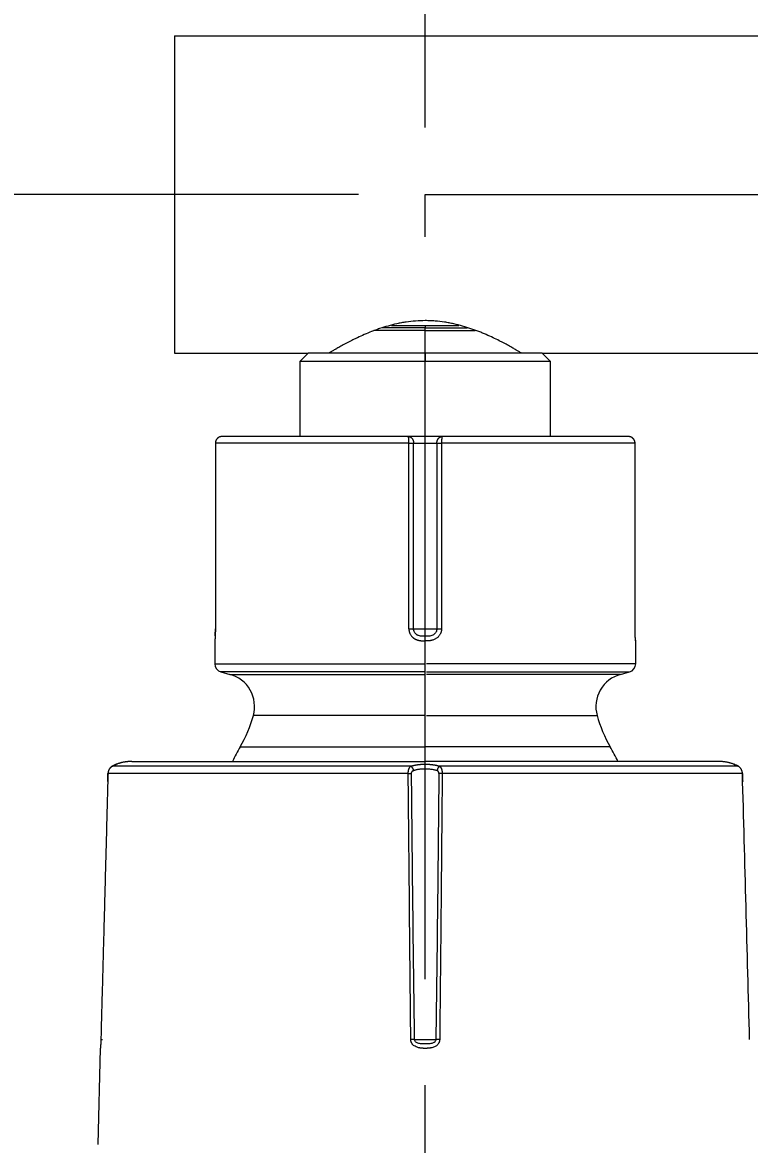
# Model space of a CAD drawing. Extents: x 3274 to 6433, y 0 to 2315.
# Drawn here: x 4938.2 to 4981.8, y 1413.2 to 1480.4 of the extents above; entities that cross this region are included whole.
import ezdxf

# ---------------------------------------------------------------- set-up
doc = ezdxf.new("R2010")
doc.units = 0
doc.header["$LTSCALE"] = 4
doc.header["$MEASUREMENT"] = 0
doc.header["$PDMODE"] = 3
doc.header["$PDSIZE"] = -10
doc.linetypes.add('CENTER2', pattern=[28.575, 19.05, -3.175, 3.175, -3.175])
doc.layers.get('0').update_dxf_attribs({"linetype": 'CONTINUOUS'})
doc.layers.get('DEFPOINTS').update_dxf_attribs({"linetype": 'CONTINUOUS'})
doc.layers.add('1', color=7, linetype='CONTINUOUS', true_color=0xffffff)
doc.layers.add('Cneter', color=1, linetype='CENTER2', lineweight=13)
doc.styles.add('Daelim Dimension', font='NanumGothic.ttf')
doc.dimstyles.new('DEFAULT', dxfattribs={"dimscale": 2, "dimtxt": 2, "dimasz": 2, "dimexe": 0, "dimexo": 2, "dimgap": 1, "dimtad": 1, "dimdec": 1, "dimzin": 9, "dimdsep": 46, "dimtxsty": 'Daelim Dimension', "dimcen": 0.5, "dimclrd": 252, "dimclre": 252, "dimclrt": 3, "dimadec": 1, "dimazin": 0, "dimtfac": 1, "dimtdec": 1, "dimtix": 1, "dimtmove": 0, "dimatfit": 3, "dimfxl": 1, "dimtolj": 1, "dimtzin": 1, "dimlwd": 9, "dimlwe": 9, "dimarcsym": 0})

# ---------------------------------------------------------------- blocks, each defined once
blk = doc.blocks.new('*D4')
at = {"color": 5, "lineweight": 9, "ltscale": 0.5, "transparency": 16777216}
for p, q in [((4958.354, 1470.139), (4801.69, 1470.139)), ((4803.69, 1392.842), (4803.69, 1462.139)), ((4837.104, 1384.842), (4801.69, 1384.842))]:
    blk.add_line(p, q, dxfattribs=at)
at = {"color": 5, "ltscale": 0.5, "transparency": 16777216}
for points in [[(4802.357, 1462.139), (4805.024, 1462.139), (4803.69, 1470.139)], [(4802.357, 1392.842), (4805.024, 1392.842), (4803.69, 1384.842)]]:
    blk.add_solid(points, dxfattribs=at)
at = {"layer": 'DEFPOINTS', "color": 0, "ltscale": 0.5, "transparency": 16777216}
for p in [(4803.69, 1470.139), (4962.354, 1470.139), (4841.104, 1384.842)]:
    blk.add_point(p, dxfattribs=at)
at = {"color": 7, "ltscale": 0.5, "transparency": 16777216, "insert": (4790.803, 1427.49), "char_height": 20, "attachment_point": 5, "rotation": 90, "style": 'Daelim Dimension'}
blk.add_mtext('\\A1;85', dxfattribs=at)
blk = doc.blocks.new('*D5')
at = {"color": 5, "lineweight": 9, "ltscale": 0.5, "transparency": 16777216}
for p, q in [((4962.354, 1474.139), (4962.354, 1532.166)), ((5347.354, 1434.139), (5347.354, 1532.166)), ((5339.354, 1530.166), (4970.354, 1530.166))]:
    blk.add_line(p, q, dxfattribs=at)
at = {"color": 5, "ltscale": 0.5, "transparency": 16777216}
for points in [[(4970.354, 1531.499), (4970.354, 1528.833), (4962.354, 1530.166)], [(5339.354, 1531.499), (5339.354, 1528.833), (5347.354, 1530.166)]]:
    blk.add_solid(points, dxfattribs=at)
at = {"layer": 'DEFPOINTS', "color": 0, "ltscale": 0.5, "transparency": 16777216}
for p in [(4962.354, 1530.166), (4962.354, 1470.139), (5347.354, 1430.139)]:
    blk.add_point(p, dxfattribs=at)
at = {"color": 7, "ltscale": 0.5, "transparency": 16777216, "insert": (5154.854, 1543.067), "char_height": 20, "attachment_point": 5, "style": 'Daelim Dimension'}
blk.add_mtext('\\A1;385', dxfattribs=at)

msp = doc.modelspace()

# ---------------------------------------------------------------- linework, layer by layer
at = {"layer": '1', "color": 7, "linetype": 'Continuous', "lineweight": 18}
for p, q in [((4947.354, 1479.639), (4947.354, 1460.639)), ((4947.354, 1479.639), (5307.354, 1479.639)), ((4960.339, 1462.289), (4962.354, 1462.289)), ((4962.354, 1462.289), (4964.366, 1462.289)), ((4962.354, 1461.989), (4959.275, 1461.989)), ((4962.354, 1462.139), (4959.756, 1462.139)), ((4962.354, 1462.139), (4964.872, 1462.139)), ((4962.354, 1461.989), (4965.344, 1461.989)), ((4947.354, 1460.639), (4955.354, 1460.639)), ((4955.354, 1460.639), (4954.854, 1460.139)), ((4962.354, 1460.639), (4955.354, 1460.639)), ((4969.354, 1460.639), (4962.354, 1460.639)), ((4969.854, 1460.139), (4969.354, 1460.639)), ((4969.355, 1460.639), (5307.354, 1460.639)), ((4962.354, 1460.139), (4954.854, 1460.139)), ((4954.854, 1460.139), (4954.854, 1455.639)), ((4969.854, 1460.139), (4962.354, 1460.139)), ((4969.854, 1455.639), (4969.854, 1460.139)), ((4961.347, 1455.639), (4950.195, 1455.639)), ((4974.512, 1455.639), (4963.361, 1455.639)), ((4949.791, 1455.242), (4949.791, 1454.879)), ((4949.791, 1454.879), (4949.791, 1444.129)), ((4974.916, 1444.129), (4974.916, 1455.242)), ((4949.791, 1444.129), (4949.792, 1444.129)), ((4961.375, 1444.129), (4961.656, 1444.129)), ((4963.051, 1444.129), (4963.332, 1444.129)), ((4974.916, 1444.129), (4974.916, 1444.129)), ((4949.754, 1443.394), (4949.754, 1442.022)), ((4974.954, 1442.022), (4974.954, 1443.394)), ((4950.124, 1441.539), (4950.657, 1441.395)), ((4974.05, 1441.395), (4974.584, 1441.539)), ((4944.79, 1436.18), (4962.365, 1436.18)), ((4979.918, 1436.18), (4962.365, 1436.18)), ((4961.493, 1435.895), (4943.627, 1435.895)), ((4981.081, 1435.895), (4963.215, 1435.895)), ((4942.904, 1418.998), (4942.754, 1413.239))]:
    msp.add_line(p, q, dxfattribs=at)
at = {"layer": '1', "color": 7, "linetype": 'Continuous', "lineweight": 13}
for p, q in [((4962.354, 1462.289), (4962.354, 1462.139)), ((4962.354, 1461.989), (4962.354, 1462.139)), ((4962.354, 1460.639), (4962.354, 1461.989)), ((4962.354, 1460.639), (4962.354, 1460.139)), ((4962.354, 1455.639), (4962.354, 1460.139)), ((4949.792, 1455.239), (4949.792, 1444.129)), ((4961.375, 1455.239), (4949.792, 1455.239)), ((4961.375, 1444.129), (4961.375, 1455.239)), ((4961.656, 1444.129), (4961.656, 1455.239)), ((4963.051, 1455.239), (4963.051, 1444.129)), ((4974.916, 1455.239), (4963.332, 1455.239)), ((4963.332, 1455.239), (4963.332, 1444.129)), ((4974.916, 1444.129), (4974.916, 1455.239)), ((4949.754, 1442.022), (4962.354, 1442.022)), ((4962.354, 1441.539), (4950.124, 1441.539)), ((4950.657, 1441.395), (4962.354, 1441.395)), ((4974.05, 1441.395), (4962.435, 1441.395)), ((4962.437, 1441.539), (4974.584, 1441.539)), ((4974.954, 1442.022), (4962.44, 1442.022)), ((4962.354, 1438.931), (4952.065, 1438.931)), ((4962.425, 1438.931), (4972.642, 1438.931)), ((4951.277, 1437.054), (4962.354, 1437.054)), ((4973.43, 1437.054), (4962.354, 1437.054)), ((4961.337, 1435.464), (4943.363, 1435.464)), ((4981.344, 1435.464), (4963.37, 1435.464))]:
    msp.add_line(p, q, dxfattribs=at)
at = {"layer": '1', "color": 7, "linetype": 'Continuous', "lineweight": 18}
for centre, radius, start, end in [((4950.254, 1442.022), 0.5, 180, 254.93151), ((4950.138, 1439.464), 2, 344.54088, 74.93151), ((4974.57, 1439.464), 2, 105.06849, 195.45912), ((4974.454, 1442.022), 0.5, 285.06849, 0), ((4944.355, 1441.063), 8, 329.92131, 344.54088), ((4980.353, 1441.063), 8, 195.45912, 210.07869), ((4962.354, 1430.639), 12.8, 149.92131, 154.34589), ((4962.354, 1430.639), 12.8, 25.65411, 30.07869)]:
    msp.add_arc(centre, radius, start, end, dxfattribs=at)
msp.add_ellipse((4961.501, 1419.523), major_axis=(-0.3, -0.003), ratio=0.026678, start_param=3.908576, end_param=4.756884, dxfattribs=at)
for points, knots in [([(4968.104, 1460.639), (4968.104, 1460.639), (4968.094, 1460.645), (4968.055, 1460.668), (4968.026, 1460.685), (4967.95, 1460.731), (4967.902, 1460.759), (4967.831, 1460.801), (4967.817, 1460.81), (4967.786, 1460.827), (4967.739, 1460.855), (4967.687, 1460.885), (4967.577, 1460.948), (4967.495, 1460.994), (4967.318, 1461.093), (4967.221, 1461.146), (4967.09, 1461.215), (4967.064, 1461.23), (4967.01, 1461.258), (4966.928, 1461.301), (4966.842, 1461.345), (4966.666, 1461.434), (4966.543, 1461.494), (4966.284, 1461.617), (4966.149, 1461.678), (4965.971, 1461.756), (4965.935, 1461.771), (4965.863, 1461.802), (4965.826, 1461.817), (4965.715, 1461.863), (4965.64, 1461.893), (4965.411, 1461.983), (4965.255, 1462.04), (4964.931, 1462.15), (4964.765, 1462.203), (4964.422, 1462.3), (4964.246, 1462.345), (4964.018, 1462.395), (4963.972, 1462.405), (4963.88, 1462.424), (4963.742, 1462.451), (4963.603, 1462.474), (4963.323, 1462.517), (4963.133, 1462.539), (4962.846, 1462.561), (4962.75, 1462.567), (4962.604, 1462.572), (4962.556, 1462.574), (4962.458, 1462.576), (4962.409, 1462.576), (4962.166, 1462.576), (4961.973, 1462.569), (4961.591, 1462.54), (4961.401, 1462.519), (4961.12, 1462.477), (4961.027, 1462.461), (4960.887, 1462.436), (4960.841, 1462.427), (4960.749, 1462.408), (4960.703, 1462.398), (4960.476, 1462.349), (4960.299, 1462.304), (4959.955, 1462.207), (4959.787, 1462.154), (4959.582, 1462.084), (4959.541, 1462.07), (4959.46, 1462.042), (4959.42, 1462.027), (4959.301, 1461.984), (4959.223, 1461.954), (4958.994, 1461.865), (4958.847, 1461.804), (4958.564, 1461.681), (4958.428, 1461.619), (4958.233, 1461.527), (4958.169, 1461.496), (4958.076, 1461.45), (4958.045, 1461.435), (4957.984, 1461.405), (4957.954, 1461.39), (4957.807, 1461.316), (4957.697, 1461.258), (4957.491, 1461.148), (4957.394, 1461.096), (4957.216, 1460.997), (4957.135, 1460.95), (4957.042, 1460.897), (4957.024, 1460.887), (4956.989, 1460.867), (4956.938, 1460.837), (4956.892, 1460.81), (4956.807, 1460.76), (4956.759, 1460.732), (4956.683, 1460.686), (4956.653, 1460.668), (4956.628, 1460.654), (4956.624, 1460.651), (4956.617, 1460.646), (4956.607, 1460.641), (4956.604, 1460.639), (4956.604, 1460.639)], [0, 0, 0, 0, 0.031252, 0.031252, 0.062504, 0.062504, 0.093756, 0.093756, 0.101569, 0.101569, 0.109381, 0.125007, 0.125007, 0.156259, 0.156259, 0.187511, 0.187511, 0.195324, 0.195324, 0.203137, 0.218763, 0.218763, 0.250015, 0.250015, 0.281267, 0.281267, 0.28908, 0.28908, 0.296893, 0.296893, 0.312519, 0.312519, 0.34377, 0.34377, 0.375022, 0.375022, 0.406274, 0.406274, 0.414087, 0.414087, 0.4219, 0.437526, 0.437526, 0.468778, 0.468778, 0.484404, 0.484404, 0.492217, 0.492217, 0.50003, 0.50003, 0.531281, 0.531281, 0.562533, 0.562533, 0.578159, 0.578159, 0.585972, 0.585972, 0.593785, 0.593785, 0.625037, 0.625037, 0.656289, 0.656289, 0.664102, 0.664102, 0.671915, 0.671915, 0.687541, 0.687541, 0.718793, 0.718793, 0.750044, 0.750044, 0.76567, 0.76567, 0.773483, 0.773483, 0.781296, 0.781296, 0.812548, 0.812548, 0.8438, 0.8438, 0.875052, 0.875052, 0.882865, 0.882865, 0.890678, 0.906304, 0.906304, 0.937556, 0.937556, 0.968807, 0.968807, 0.97662, 0.97662, 0.984433, 1, 1, 1, 1]), ([(4950.195, 1455.639), (4950.192, 1455.639), (4950.186, 1455.638), (4950.176, 1455.638), (4950.167, 1455.638), (4950.158, 1455.637), (4950.148, 1455.636), (4950.139, 1455.635), (4950.13, 1455.633), (4950.121, 1455.632), (4950.113, 1455.63), (4950.104, 1455.628), (4950.096, 1455.626), (4950.087, 1455.624), (4950.079, 1455.622), (4950.071, 1455.619), (4950.063, 1455.616), (4950.055, 1455.614), (4950.047, 1455.611), (4950.039, 1455.608), (4950.032, 1455.604), (4950.025, 1455.601), (4950.017, 1455.598), (4950.01, 1455.594), (4950.003, 1455.59), (4949.997, 1455.587), (4949.99, 1455.583), (4949.984, 1455.579), (4949.977, 1455.575), (4949.971, 1455.571), (4949.965, 1455.567), (4949.959, 1455.563), (4949.953, 1455.559), (4949.947, 1455.554), (4949.942, 1455.55), (4949.937, 1455.546), (4949.931, 1455.541), (4949.926, 1455.537), (4949.921, 1455.532), (4949.916, 1455.528), (4949.912, 1455.523), (4949.903, 1455.515), (4949.892, 1455.503), (4949.878, 1455.486), (4949.865, 1455.469), (4949.853, 1455.451), (4949.842, 1455.433), (4949.833, 1455.414), (4949.824, 1455.395), (4949.816, 1455.376), (4949.81, 1455.357), (4949.804, 1455.337), (4949.799, 1455.317), (4949.796, 1455.298), (4949.794, 1455.278), (4949.792, 1455.258), (4949.792, 1455.245), (4949.792, 1455.239)], [0, 0, 0, 0, 0.015181, 0.030234, 0.04516, 0.05996, 0.074632, 0.089177, 0.103595, 0.117885, 0.132049, 0.146086, 0.159995, 0.173778, 0.187433, 0.200961, 0.214362, 0.227636, 0.240783, 0.253803, 0.266696, 0.279462, 0.2921, 0.304612, 0.316996, 0.329254, 0.341384, 0.353388, 0.365264, 0.377013, 0.388636, 0.400131, 0.4115, 0.422741, 0.433856, 0.444844, 0.455704, 0.466438, 0.477045, 0.487526, 0.497879, 0.508106, 0.542739, 0.577103, 0.6112, 0.645029, 0.678594, 0.711895, 0.744933, 0.777711, 0.81023, 0.842492, 0.874497, 0.906249, 0.937749, 0.968999, 1, 1, 1, 1]), ([(4963.361, 1455.639), (4963.359, 1455.639), (4963.356, 1455.639), (4963.351, 1455.639), (4963.346, 1455.639), (4963.339, 1455.639), (4963.333, 1455.639), (4963.325, 1455.639), (4963.317, 1455.639), (4963.303, 1455.639), (4963.284, 1455.639), (4963.259, 1455.639), (4963.238, 1455.639), (4963.214, 1455.639), (4963.189, 1455.639), (4963.161, 1455.639), (4963.13, 1455.639), (4963.08, 1455.639), (4963.023, 1455.639), (4962.966, 1455.639), (4962.927, 1455.639), (4962.888, 1455.639), (4962.846, 1455.639), (4962.799, 1455.639), (4962.748, 1455.639), (4962.708, 1455.639), (4962.676, 1455.639), (4962.652, 1455.639), (4962.623, 1455.639), (4962.588, 1455.639), (4962.534, 1455.639), (4962.469, 1455.639), (4962.395, 1455.639), (4962.329, 1455.639), (4962.265, 1455.639), (4962.201, 1455.639), (4962.137, 1455.639), (4962.088, 1455.639), (4962.053, 1455.639), (4962.028, 1455.639), (4961.996, 1455.639), (4961.957, 1455.639), (4961.9, 1455.639), (4961.832, 1455.639), (4961.748, 1455.639), (4961.667, 1455.639), (4961.594, 1455.639), (4961.541, 1455.639), (4961.505, 1455.639), (4961.478, 1455.639), (4961.455, 1455.639), (4961.432, 1455.639), (4961.413, 1455.639), (4961.396, 1455.639), (4961.383, 1455.639), (4961.37, 1455.639), (4961.358, 1455.639), (4961.35, 1455.639), (4961.347, 1455.639)], [0, 0, 0, 0, 0.003667, 0.007654, 0.01196, 0.016586, 0.021531, 0.026795, 0.032377, 0.038276, 0.053726, 0.069125, 0.084466, 0.092227, 0.110731, 0.126824, 0.139481, 0.160587, 0.205938, 0.224538, 0.243062, 0.261524, 0.279934, 0.30317, 0.326367, 0.349528, 0.35784, 0.368538, 0.381615, 0.397067, 0.414887, 0.452248, 0.482769, 0.510733, 0.538695, 0.566669, 0.594666, 0.622704, 0.630568, 0.641682, 0.656055, 0.673699, 0.694628, 0.733998, 0.7679, 0.814183, 0.851715, 0.880318, 0.899882, 0.91329, 0.926737, 0.940225, 0.95375, 0.963291, 0.972689, 0.981941, 0.991045, 1, 1, 1, 1]), ([(4961.347, 1455.639), (4961.349, 1455.639), (4961.354, 1455.639), (4961.362, 1455.638), (4961.37, 1455.637), (4961.378, 1455.636), (4961.387, 1455.635), (4961.397, 1455.633), (4961.407, 1455.63), (4961.417, 1455.627), (4961.428, 1455.623), (4961.44, 1455.619), (4961.452, 1455.613), (4961.471, 1455.603), (4961.496, 1455.587), (4961.524, 1455.564), (4961.546, 1455.542), (4961.563, 1455.521), (4961.577, 1455.502), (4961.589, 1455.484), (4961.6, 1455.464), (4961.61, 1455.445), (4961.62, 1455.424), (4961.628, 1455.404), (4961.635, 1455.383), (4961.641, 1455.362), (4961.646, 1455.341), (4961.65, 1455.32), (4961.653, 1455.299), (4961.655, 1455.278), (4961.656, 1455.258), (4961.656, 1455.245), (4961.656, 1455.239)], [0, 0, 0, 0, 0.015498, 0.031995, 0.049514, 0.068076, 0.087702, 0.108412, 0.130225, 0.15316, 0.177232, 0.202454, 0.228836, 0.256385, 0.333806, 0.4015, 0.458761, 0.505205, 0.54369, 0.581903, 0.619782, 0.657266, 0.694297, 0.730823, 0.766794, 0.802166, 0.8369, 0.870963, 0.904326, 0.936965, 0.968861, 1, 1, 1, 1]), ([(4961.375, 1455.239), (4961.375, 1455.242), (4961.375, 1455.249), (4961.375, 1455.259), (4961.375, 1455.27), (4961.375, 1455.28), (4961.375, 1455.291), (4961.375, 1455.302), (4961.374, 1455.312), (4961.374, 1455.323), (4961.374, 1455.333), (4961.374, 1455.344), (4961.374, 1455.354), (4961.373, 1455.365), (4961.373, 1455.375), (4961.373, 1455.385), (4961.372, 1455.396), (4961.372, 1455.406), (4961.372, 1455.416), (4961.371, 1455.426), (4961.371, 1455.436), (4961.37, 1455.446), (4961.37, 1455.456), (4961.369, 1455.465), (4961.369, 1455.475), (4961.368, 1455.484), (4961.368, 1455.493), (4961.367, 1455.502), (4961.367, 1455.511), (4961.366, 1455.52), (4961.365, 1455.529), (4961.365, 1455.538), (4961.364, 1455.547), (4961.363, 1455.556), (4961.362, 1455.565), (4961.361, 1455.574), (4961.36, 1455.582), (4961.359, 1455.59), (4961.358, 1455.597), (4961.357, 1455.605), (4961.356, 1455.611), (4961.355, 1455.617), (4961.354, 1455.622), (4961.353, 1455.627), (4961.352, 1455.631), (4961.351, 1455.634), (4961.349, 1455.637), (4961.348, 1455.638), (4961.347, 1455.638), (4961.347, 1455.639)], [0, 0, 0, 0, 0.016466, 0.033015, 0.049647, 0.066361, 0.083159, 0.100041, 0.117007, 0.134057, 0.151192, 0.168411, 0.185716, 0.203106, 0.220581, 0.238143, 0.25579, 0.273524, 0.291345, 0.309252, 0.327247, 0.345328, 0.363498, 0.381755, 0.400099, 0.418533, 0.437054, 0.455664, 0.474363, 0.49315, 0.514521, 0.53648, 0.559028, 0.582165, 0.605892, 0.630208, 0.655114, 0.68061, 0.706695, 0.733371, 0.760636, 0.788492, 0.816937, 0.845973, 0.875598, 0.905814, 0.936619, 0.968015, 1, 1, 1, 1]), ([(4963.051, 1455.239), (4963.051, 1455.242), (4963.051, 1455.248), (4963.051, 1455.258), (4963.052, 1455.267), (4963.052, 1455.277), (4963.053, 1455.287), (4963.054, 1455.297), (4963.056, 1455.307), (4963.057, 1455.317), (4963.059, 1455.327), (4963.061, 1455.337), (4963.063, 1455.347), (4963.066, 1455.357), (4963.068, 1455.367), (4963.071, 1455.377), (4963.074, 1455.388), (4963.078, 1455.398), (4963.081, 1455.408), (4963.085, 1455.418), (4963.089, 1455.428), (4963.094, 1455.437), (4963.098, 1455.447), (4963.103, 1455.457), (4963.108, 1455.466), (4963.114, 1455.476), (4963.119, 1455.485), (4963.125, 1455.494), (4963.131, 1455.503), (4963.137, 1455.511), (4963.147, 1455.524), (4963.161, 1455.542), (4963.183, 1455.564), (4963.211, 1455.587), (4963.239, 1455.605), (4963.264, 1455.617), (4963.283, 1455.625), (4963.302, 1455.631), (4963.318, 1455.635), (4963.334, 1455.637), (4963.348, 1455.638), (4963.357, 1455.639), (4963.361, 1455.639)], [0, 0, 0, 0, 0.014949, 0.030074, 0.045375, 0.06085, 0.076497, 0.092315, 0.108301, 0.124452, 0.140766, 0.15724, 0.17387, 0.190653, 0.207586, 0.224663, 0.24188, 0.259233, 0.276718, 0.294327, 0.312057, 0.329901, 0.347854, 0.365909, 0.384059, 0.402299, 0.420622, 0.43902, 0.457486, 0.476014, 0.494595, 0.541003, 0.59825, 0.665953, 0.743404, 0.790115, 0.833352, 0.873167, 0.909639, 0.942864, 0.972948, 1, 1, 1, 1]), ([(4963.361, 1455.639), (4963.36, 1455.639), (4963.36, 1455.638), (4963.359, 1455.638), (4963.359, 1455.638), (4963.358, 1455.637), (4963.358, 1455.636), (4963.357, 1455.635), (4963.356, 1455.633), (4963.356, 1455.632), (4963.355, 1455.63), (4963.355, 1455.628), (4963.354, 1455.626), (4963.354, 1455.624), (4963.353, 1455.621), (4963.352, 1455.619), (4963.352, 1455.616), (4963.351, 1455.613), (4963.351, 1455.61), (4963.35, 1455.607), (4963.35, 1455.604), (4963.349, 1455.601), (4963.349, 1455.597), (4963.348, 1455.594), (4963.348, 1455.59), (4963.347, 1455.587), (4963.347, 1455.583), (4963.347, 1455.579), (4963.346, 1455.575), (4963.346, 1455.571), (4963.345, 1455.567), (4963.345, 1455.563), (4963.344, 1455.559), (4963.344, 1455.554), (4963.344, 1455.55), (4963.343, 1455.546), (4963.343, 1455.541), (4963.343, 1455.537), (4963.342, 1455.533), (4963.342, 1455.528), (4963.342, 1455.524), (4963.341, 1455.516), (4963.34, 1455.503), (4963.339, 1455.487), (4963.338, 1455.469), (4963.337, 1455.451), (4963.336, 1455.433), (4963.336, 1455.414), (4963.335, 1455.395), (4963.334, 1455.376), (4963.334, 1455.356), (4963.333, 1455.337), (4963.333, 1455.317), (4963.333, 1455.297), (4963.332, 1455.278), (4963.332, 1455.258), (4963.332, 1455.245), (4963.332, 1455.239)], [0, 0, 0, 0, 0.015303, 0.03047, 0.045502, 0.060398, 0.075159, 0.089785, 0.104275, 0.118629, 0.132848, 0.146932, 0.16088, 0.174693, 0.18837, 0.201912, 0.215318, 0.228589, 0.241725, 0.254725, 0.267589, 0.280318, 0.292912, 0.30537, 0.317693, 0.329881, 0.341933, 0.353849, 0.365631, 0.377277, 0.388787, 0.400162, 0.411402, 0.422507, 0.433476, 0.44431, 0.455008, 0.465572, 0.476, 0.486293, 0.496451, 0.506473, 0.541547, 0.576304, 0.610746, 0.644874, 0.678689, 0.712193, 0.745388, 0.778275, 0.810855, 0.843131, 0.875103, 0.906775, 0.938147, 0.969221, 1, 1, 1, 1]), ([(4974.916, 1455.239), (4974.916, 1455.242), (4974.916, 1455.248), (4974.915, 1455.258), (4974.915, 1455.267), (4974.914, 1455.277), (4974.913, 1455.286), (4974.911, 1455.296), (4974.91, 1455.305), (4974.908, 1455.315), (4974.906, 1455.324), (4974.904, 1455.334), (4974.901, 1455.343), (4974.899, 1455.353), (4974.896, 1455.362), (4974.893, 1455.372), (4974.889, 1455.381), (4974.885, 1455.39), (4974.881, 1455.4), (4974.877, 1455.409), (4974.873, 1455.418), (4974.868, 1455.427), (4974.863, 1455.436), (4974.858, 1455.445), (4974.853, 1455.453), (4974.847, 1455.462), (4974.841, 1455.47), (4974.835, 1455.479), (4974.828, 1455.487), (4974.822, 1455.495), (4974.815, 1455.503), (4974.808, 1455.511), (4974.8, 1455.519), (4974.791, 1455.528), (4974.78, 1455.538), (4974.769, 1455.547), (4974.758, 1455.556), (4974.745, 1455.565), (4974.733, 1455.574), (4974.719, 1455.582), (4974.705, 1455.59), (4974.69, 1455.598), (4974.675, 1455.605), (4974.659, 1455.611), (4974.642, 1455.617), (4974.625, 1455.623), (4974.608, 1455.627), (4974.589, 1455.631), (4974.571, 1455.634), (4974.551, 1455.637), (4974.532, 1455.638), (4974.519, 1455.638), (4974.512, 1455.639)], [0, 0, 0, 0, 0.014988, 0.030032, 0.045131, 0.060286, 0.075497, 0.090764, 0.106087, 0.121467, 0.136904, 0.152398, 0.167949, 0.183558, 0.199224, 0.214948, 0.230729, 0.246569, 0.262468, 0.278425, 0.29444, 0.310514, 0.326648, 0.34284, 0.359092, 0.375404, 0.391775, 0.408206, 0.424697, 0.441248, 0.457859, 0.474531, 0.491263, 0.513006, 0.535308, 0.558168, 0.581587, 0.605565, 0.630102, 0.655198, 0.680854, 0.707069, 0.733843, 0.761178, 0.789072, 0.817525, 0.846538, 0.876111, 0.906244, 0.936936, 0.968188, 1, 1, 1, 1]), ([(4949.792, 1444.129), (4949.792, 1444.124), (4949.792, 1444.115), (4949.792, 1444.101), (4949.792, 1444.088), (4949.792, 1444.074), (4949.791, 1444.061), (4949.791, 1444.047), (4949.791, 1444.034), (4949.791, 1444.02), (4949.791, 1444.007), (4949.791, 1443.994), (4949.79, 1443.981), (4949.79, 1443.968), (4949.79, 1443.955), (4949.79, 1443.942), (4949.789, 1443.929), (4949.789, 1443.916), (4949.789, 1443.903), (4949.789, 1443.89), (4949.788, 1443.878), (4949.788, 1443.865), (4949.787, 1443.852), (4949.786, 1443.821), (4949.785, 1443.773), (4949.782, 1443.71), (4949.779, 1443.653), (4949.775, 1443.6), (4949.772, 1443.552), (4949.768, 1443.51), (4949.765, 1443.475), (4949.761, 1443.445), (4949.758, 1443.422), (4949.756, 1443.405), (4949.754, 1443.396), (4949.754, 1443.394), (4949.754, 1443.394)], [0, 0, 0, 0, 0.009934, 0.01983, 0.029691, 0.039523, 0.049327, 0.059108, 0.06887, 0.078616, 0.08835, 0.098076, 0.107799, 0.117521, 0.127246, 0.136979, 0.146723, 0.156482, 0.166259, 0.176059, 0.185886, 0.195742, 0.205632, 0.21556, 0.270216, 0.324287, 0.378422, 0.433266, 0.491074, 0.54982, 0.610202, 0.672859, 0.745979, 0.825166, 0.910893, 1, 1, 1, 1]), ([(4949.782, 1443.711), (4949.782, 1443.711), (4949.783, 1443.731), (4949.785, 1443.773), (4949.787, 1443.825), (4949.788, 1443.865), (4949.789, 1443.89), (4949.789, 1443.916), (4949.79, 1443.942), (4949.79, 1443.968), (4949.791, 1443.994), (4949.791, 1444.02), (4949.791, 1444.047), (4949.792, 1444.074), (4949.792, 1444.101), (4949.792, 1444.119), (4949.792, 1444.129)], [0, 0, 0, 0, 0.000051, 0.166718, 0.33523, 0.396337, 0.457031, 0.517402, 0.577543, 0.637549, 0.697512, 0.757529, 0.817693, 0.878098, 0.938837, 1, 1, 1, 1]), ([(4974.946, 1443.448), (4974.947, 1443.439), (4974.949, 1443.422), (4974.952, 1443.405), (4974.953, 1443.395), (4974.954, 1443.393), (4974.953, 1443.396), (4974.951, 1443.406), (4974.949, 1443.423), (4974.946, 1443.446), (4974.943, 1443.476), (4974.939, 1443.511), (4974.936, 1443.552), (4974.932, 1443.6), (4974.929, 1443.653), (4974.926, 1443.71), (4974.923, 1443.773), (4974.921, 1443.825), (4974.92, 1443.865), (4974.919, 1443.89), (4974.918, 1443.916), (4974.918, 1443.942), (4974.917, 1443.968), (4974.917, 1443.994), (4974.916, 1444.02), (4974.916, 1444.047), (4974.916, 1444.074), (4974.916, 1444.101), (4974.916, 1444.119), (4974.916, 1444.129)], [0, 0, 0, 0, 0.055163, 0.114911, 0.179593, 0.249492, 0.31796, 0.381379, 0.440023, 0.49424, 0.540977, 0.586049, 0.629928, 0.673123, 0.714472, 0.755296, 0.796082, 0.83732, 0.852274, 0.867127, 0.881901, 0.896618, 0.911302, 0.925977, 0.940664, 0.955387, 0.970169, 0.985032, 1, 1, 1, 1]), ([(4943.627, 1435.895), (4943.629, 1435.896), (4943.634, 1435.899), (4943.641, 1435.903), (4943.648, 1435.907), (4943.656, 1435.911), (4943.664, 1435.915), (4943.672, 1435.919), (4943.68, 1435.924), (4943.689, 1435.928), (4943.697, 1435.933), (4943.706, 1435.937), (4943.715, 1435.941), (4943.728, 1435.948), (4943.744, 1435.956), (4943.762, 1435.965), (4943.779, 1435.972), (4943.793, 1435.979), (4943.81, 1435.986), (4943.827, 1435.994), (4943.843, 1436.001), (4943.857, 1436.007), (4943.868, 1436.011), (4943.875, 1436.014), (4943.879, 1436.016), (4943.881, 1436.017), (4943.878, 1436.016), (4943.872, 1436.013), (4943.866, 1436.011), (4943.861, 1436.008), (4943.856, 1436.007), (4943.852, 1436.005), (4943.847, 1436.002), (4943.841, 1436), (4943.835, 1435.998), (4943.829, 1435.995), (4943.823, 1435.992), (4943.816, 1435.989), (4943.809, 1435.986), (4943.804, 1435.984), (4943.797, 1435.981), (4943.789, 1435.977), (4943.778, 1435.972), (4943.763, 1435.965), (4943.746, 1435.957), (4943.728, 1435.948), (4943.711, 1435.939), (4943.697, 1435.932), (4943.683, 1435.925), (4943.669, 1435.918), (4943.654, 1435.91), (4943.641, 1435.903), (4943.631, 1435.898), (4943.627, 1435.895)], [0, 0, 0, 0, 0.006652, 0.013745, 0.021278, 0.02925, 0.037662, 0.04651, 0.055795, 0.065515, 0.075667, 0.086251, 0.097263, 0.108702, 0.136242, 0.162702, 0.188095, 0.212435, 0.235732, 0.274657, 0.313502, 0.352292, 0.391028, 0.429717, 0.468367, 0.507, 0.561663, 0.601725, 0.627121, 0.640311, 0.653498, 0.666684, 0.679869, 0.693052, 0.706234, 0.719415, 0.732598, 0.745782, 0.75897, 0.766818, 0.778245, 0.793264, 0.811895, 0.834166, 0.860113, 0.889772, 0.907759, 0.92501, 0.941516, 0.957274, 0.972276, 0.98652, 1, 1, 1, 1]), ([(4980.901, 1435.985), (4980.894, 1435.988), (4980.88, 1435.994), (4980.864, 1436.001), (4980.85, 1436.007), (4980.84, 1436.011), (4980.832, 1436.014), (4980.828, 1436.016), (4980.826, 1436.017), (4980.829, 1436.016), (4980.835, 1436.013), (4980.841, 1436.011), (4980.847, 1436.008), (4980.851, 1436.007), (4980.856, 1436.005), (4980.861, 1436.002), (4980.866, 1436), (4980.872, 1435.998), (4980.878, 1435.995), (4980.885, 1435.992), (4980.891, 1435.989), (4980.898, 1435.986), (4980.904, 1435.984), (4980.91, 1435.981), (4980.919, 1435.977), (4980.93, 1435.972), (4980.944, 1435.965), (4980.961, 1435.957), (4980.979, 1435.948), (4980.996, 1435.939), (4981.01, 1435.932), (4981.025, 1435.925), (4981.039, 1435.918), (4981.053, 1435.91), (4981.067, 1435.903), (4981.076, 1435.898), (4981.081, 1435.895)], [0, 0, 0, 0, 0.050927, 0.101755, 0.152509, 0.203193, 0.253815, 0.304387, 0.354936, 0.426459, 0.478879, 0.512108, 0.529366, 0.546621, 0.563874, 0.581126, 0.598375, 0.615623, 0.63287, 0.650118, 0.66737, 0.684625, 0.694894, 0.709846, 0.729497, 0.753874, 0.783015, 0.816966, 0.855773, 0.879308, 0.901879, 0.923477, 0.944095, 0.963725, 0.982362, 1, 1, 1, 1]), ([(4943.363, 1435.464), (4943.35, 1434.966), (4943.323, 1433.98), (4943.284, 1432.516), (4943.246, 1431.083), (4943.209, 1429.68), (4943.172, 1428.307), (4943.136, 1426.964), (4943.101, 1425.652), (4943.067, 1424.369), (4943.033, 1423.117), (4943.001, 1421.895), (4942.969, 1420.703), (4942.948, 1419.918), (4942.938, 1419.531)], [0, 0, 0, 0, 0.093746, 0.185599, 0.275559, 0.363626, 0.449799, 0.534079, 0.616465, 0.696959, 0.775559, 0.852266, 0.92708, 1, 1, 1, 1]), ([(4943.627, 1435.895), (4943.624, 1435.894), (4943.618, 1435.89), (4943.609, 1435.885), (4943.6, 1435.88), (4943.591, 1435.874), (4943.582, 1435.869), (4943.574, 1435.863), (4943.566, 1435.857), (4943.557, 1435.851), (4943.549, 1435.844), (4943.541, 1435.838), (4943.533, 1435.831), (4943.526, 1435.824), (4943.518, 1435.817), (4943.511, 1435.81), (4943.503, 1435.802), (4943.496, 1435.795), (4943.489, 1435.787), (4943.483, 1435.779), (4943.476, 1435.771), (4943.47, 1435.763), (4943.463, 1435.755), (4943.457, 1435.747), (4943.451, 1435.738), (4943.446, 1435.729), (4943.44, 1435.721), (4943.435, 1435.712), (4943.429, 1435.703), (4943.424, 1435.694), (4943.418, 1435.681), (4943.41, 1435.666), (4943.402, 1435.646), (4943.394, 1435.627), (4943.387, 1435.607), (4943.381, 1435.587), (4943.376, 1435.567), (4943.372, 1435.546), (4943.368, 1435.526), (4943.365, 1435.505), (4943.364, 1435.484), (4943.363, 1435.47), (4943.363, 1435.464)], [0, 0, 0, 0, 0.02142, 0.042735, 0.063948, 0.085058, 0.106069, 0.12698, 0.147795, 0.168514, 0.189139, 0.209671, 0.230113, 0.250466, 0.270731, 0.290911, 0.311008, 0.331022, 0.350956, 0.370812, 0.390591, 0.410297, 0.429929, 0.449492, 0.468986, 0.488413, 0.507777, 0.527078, 0.546319, 0.565503, 0.584631, 0.623429, 0.661976, 0.700284, 0.738369, 0.776245, 0.813929, 0.851434, 0.888778, 0.925976, 0.963044, 1, 1, 1, 1]), ([(4961.488, 1419.531), (4961.463, 1422.183), (4961.413, 1427.494), (4961.362, 1432.805), (4961.337, 1435.464)], [0, 0, 0, 0, 0.499445, 1, 1, 1, 1]), ([(4981.344, 1435.464), (4981.344, 1435.467), (4981.344, 1435.474), (4981.344, 1435.485), (4981.343, 1435.496), (4981.342, 1435.507), (4981.34, 1435.518), (4981.339, 1435.528), (4981.337, 1435.539), (4981.335, 1435.55), (4981.333, 1435.56), (4981.33, 1435.571), (4981.328, 1435.581), (4981.325, 1435.592), (4981.322, 1435.602), (4981.318, 1435.613), (4981.315, 1435.623), (4981.311, 1435.633), (4981.307, 1435.643), (4981.303, 1435.653), (4981.298, 1435.663), (4981.292, 1435.676), (4981.284, 1435.692), (4981.274, 1435.71), (4981.263, 1435.728), (4981.251, 1435.745), (4981.239, 1435.762), (4981.225, 1435.779), (4981.211, 1435.794), (4981.197, 1435.809), (4981.182, 1435.824), (4981.166, 1435.837), (4981.15, 1435.851), (4981.133, 1435.863), (4981.116, 1435.874), (4981.099, 1435.885), (4981.087, 1435.892), (4981.081, 1435.895)], [0, 0, 0, 0, 0.019355, 0.03872, 0.058097, 0.077488, 0.096895, 0.116321, 0.135767, 0.155236, 0.17473, 0.194251, 0.213802, 0.233384, 0.252999, 0.272651, 0.29234, 0.312068, 0.331839, 0.351653, 0.371514, 0.391422, 0.430226, 0.469214, 0.508401, 0.547805, 0.587442, 0.62733, 0.667482, 0.707916, 0.748645, 0.789684, 0.831047, 0.872747, 0.914798, 0.957212, 1, 1, 1, 1]), ([(4981.77, 1419.531), (4981.699, 1422.183), (4981.557, 1427.494), (4981.416, 1432.805), (4981.344, 1435.464)], [0, 0, 0, 0, 0.499445, 1, 1, 1, 1]), ([(4942.938, 1419.531), (4942.938, 1419.527), (4942.937, 1419.52), (4942.937, 1419.509), (4942.937, 1419.498), (4942.936, 1419.487), (4942.936, 1419.476), (4942.936, 1419.465), (4942.935, 1419.455), (4942.935, 1419.444), (4942.935, 1419.434), (4942.934, 1419.423), (4942.934, 1419.413), (4942.933, 1419.402), (4942.933, 1419.392), (4942.933, 1419.382), (4942.932, 1419.371), (4942.932, 1419.361), (4942.931, 1419.351), (4942.931, 1419.341), (4942.93, 1419.318), (4942.928, 1419.282), (4942.925, 1419.236), (4942.923, 1419.195), (4942.92, 1419.15), (4942.916, 1419.106), (4942.913, 1419.066), (4942.91, 1419.04), (4942.908, 1419.023), (4942.906, 1419.011), (4942.905, 1419.003), (4942.905, 1418.999), (4942.904, 1418.998), (4942.904, 1418.998)], [0, 0, 0, 0, 0.009708, 0.019373, 0.029003, 0.038603, 0.048177, 0.057733, 0.067276, 0.076811, 0.086345, 0.095884, 0.105433, 0.114998, 0.124585, 0.1342, 0.143848, 0.153536, 0.163268, 0.173051, 0.182889, 0.232628, 0.282523, 0.333266, 0.385515, 0.4667, 0.553063, 0.646149, 0.709819, 0.777298, 0.848776, 0.924415, 1, 1, 1, 1])]:
    msp.add_open_spline(points, degree=3, knots=knots, dxfattribs=at)
for points, degree in [([(4961.462, 1455.608), (4961.407, 1455.631), (4961.351, 1455.634)], 2), ([(4963.357, 1455.634), (4963.3, 1455.631), (4963.245, 1455.608)], 2), ([(4944.79, 1436.18), (4944.265, 1436.18), (4943.792, 1435.981)], 2), ([(4981.136, 1435.877), (4980.562, 1436.181), (4979.918, 1436.18)], 2), ([(4943.35, 1434.972), (4943.354, 1435.136), (4943.358, 1435.3), (4943.363, 1435.464)], 3), ([(4981.344, 1435.464), (4981.349, 1435.3), (4981.353, 1435.136), (4981.358, 1434.972)], 3)]:
    msp.add_open_spline(points, degree=degree, dxfattribs=at)
at = {"layer": '1', "color": 7, "linetype": 'Continuous', "lineweight": 13}
for points, knots in [([(4961.375, 1455.239), (4961.401, 1455.239), (4961.429, 1455.239), (4961.484, 1455.239), (4961.511, 1455.239), (4961.562, 1455.239), (4961.585, 1455.239), (4961.626, 1455.239), (4961.643, 1455.239), (4961.656, 1455.239)], [0, 0, 0, 0, 0.25, 0.25, 0.5, 0.5, 0.75, 0.75, 1, 1, 1, 1]), ([(4961.656, 1455.239), (4961.678, 1455.239), (4961.739, 1455.239), (4961.886, 1455.239), (4962.097, 1455.239), (4962.352, 1455.239), (4962.608, 1455.239), (4962.82, 1455.239), (4962.967, 1455.239), (4963.029, 1455.239), (4963.051, 1455.239)], [0, 0, 0, 0, 0.097404, 0.21396, 0.346959, 0.49925, 0.651569, 0.784988, 0.901878, 1, 1, 1, 1]), ([(4963.051, 1455.239), (4963.065, 1455.239), (4963.082, 1455.239), (4963.122, 1455.239), (4963.145, 1455.239), (4963.196, 1455.239), (4963.223, 1455.239), (4963.278, 1455.239), (4963.306, 1455.239), (4963.332, 1455.239)], [0, 0, 0, 0, 0.25, 0.25, 0.5, 0.5, 0.75, 0.75, 1, 1, 1, 1]), ([(4961.375, 1444.129), (4961.375, 1444.124), (4961.375, 1444.115), (4961.376, 1444.101), (4961.376, 1444.087), (4961.377, 1444.073), (4961.378, 1444.059), (4961.38, 1444.045), (4961.382, 1444.03), (4961.384, 1444.016), (4961.387, 1444.002), (4961.39, 1443.987), (4961.393, 1443.973), (4961.396, 1443.958), (4961.4, 1443.944), (4961.404, 1443.929), (4961.409, 1443.915), (4961.414, 1443.9), (4961.419, 1443.886), (4961.424, 1443.871), (4961.43, 1443.857), (4961.445, 1443.825), (4961.47, 1443.776), (4961.511, 1443.714), (4961.559, 1443.656), (4961.603, 1443.614), (4961.64, 1443.583), (4961.669, 1443.562), (4961.699, 1443.542), (4961.73, 1443.523), (4961.762, 1443.506), (4961.795, 1443.49), (4961.829, 1443.475), (4961.863, 1443.462), (4961.9, 1443.45), (4961.94, 1443.439), (4961.981, 1443.429), (4962.022, 1443.421), (4962.063, 1443.414), (4962.102, 1443.409), (4962.138, 1443.404), (4962.173, 1443.401), (4962.208, 1443.398), (4962.243, 1443.396), (4962.28, 1443.395), (4962.316, 1443.394), (4962.341, 1443.394), (4962.354, 1443.394)], [0, 0, 0, 0, 0.009991, 0.020053, 0.030187, 0.040392, 0.050669, 0.061018, 0.07144, 0.081933, 0.0925, 0.10314, 0.113853, 0.12464, 0.135502, 0.146437, 0.157448, 0.168535, 0.179697, 0.190936, 0.202252, 0.213643, 0.267506, 0.321446, 0.375493, 0.429551, 0.455041, 0.480775, 0.506758, 0.53298, 0.559418, 0.586039, 0.612802, 0.639678, 0.666688, 0.697542, 0.728194, 0.758592, 0.788728, 0.81865, 0.843427, 0.868564, 0.894071, 0.919956, 0.94623, 0.972906, 1, 1, 1, 1]), ([(4962.354, 1443.673), (4962.307, 1443.673), (4962.259, 1443.674), (4962.167, 1443.679), (4962.122, 1443.683), (4962.036, 1443.696), (4961.995, 1443.704), (4961.938, 1443.722), (4961.92, 1443.729), (4961.886, 1443.745), (4961.87, 1443.754), (4961.823, 1443.783), (4961.795, 1443.806), (4961.746, 1443.859), (4961.725, 1443.888), (4961.691, 1443.952), (4961.678, 1443.986), (4961.661, 1444.056), (4961.656, 1444.092), (4961.656, 1444.129)], [0, 0, 0, 0, 0.125, 0.125, 0.25, 0.25, 0.375, 0.375, 0.4375, 0.4375, 0.5, 0.5, 0.625, 0.625, 0.75, 0.75, 0.875, 0.875, 1, 1, 1, 1]), ([(4963.051, 1444.129), (4963.051, 1444.092), (4963.047, 1444.056), (4963.029, 1443.986), (4963.016, 1443.952), (4962.982, 1443.888), (4962.961, 1443.859), (4962.912, 1443.806), (4962.884, 1443.783), (4962.822, 1443.744), (4962.788, 1443.728), (4962.712, 1443.704), (4962.671, 1443.696), (4962.585, 1443.683), (4962.54, 1443.679), (4962.448, 1443.674), (4962.401, 1443.673), (4962.354, 1443.673)], [0, 0, 0, 0, 0.125, 0.125, 0.25, 0.25, 0.375, 0.375, 0.5, 0.5, 0.625, 0.625, 0.75, 0.75, 0.875, 0.875, 1, 1, 1, 1]), ([(4963.332, 1444.129), (4963.332, 1444.124), (4963.332, 1444.115), (4963.332, 1444.101), (4963.331, 1444.088), (4963.33, 1444.075), (4963.329, 1444.061), (4963.328, 1444.048), (4963.326, 1444.035), (4963.324, 1444.021), (4963.322, 1444.008), (4963.32, 1443.995), (4963.317, 1443.982), (4963.314, 1443.969), (4963.311, 1443.956), (4963.307, 1443.943), (4963.304, 1443.93), (4963.3, 1443.918), (4963.295, 1443.905), (4963.291, 1443.892), (4963.286, 1443.88), (4963.281, 1443.867), (4963.276, 1443.855), (4963.262, 1443.824), (4963.237, 1443.776), (4963.196, 1443.714), (4963.148, 1443.656), (4963.094, 1443.603), (4963.032, 1443.555), (4962.963, 1443.513), (4962.888, 1443.478), (4962.824, 1443.455), (4962.773, 1443.44), (4962.737, 1443.431), (4962.7, 1443.423), (4962.661, 1443.416), (4962.621, 1443.41), (4962.58, 1443.405), (4962.537, 1443.401), (4962.493, 1443.398), (4962.448, 1443.395), (4962.401, 1443.394), (4962.37, 1443.394), (4962.354, 1443.394)], [0, 0, 0, 0, 0.00985, 0.019664, 0.029444, 0.039194, 0.048918, 0.058619, 0.068302, 0.07797, 0.087626, 0.097274, 0.106919, 0.116563, 0.126211, 0.135866, 0.145532, 0.155212, 0.164911, 0.174632, 0.184378, 0.194154, 0.203963, 0.213808, 0.267985, 0.321611, 0.375318, 0.429735, 0.48716, 0.545431, 0.605232, 0.6672, 0.693281, 0.720119, 0.747746, 0.776189, 0.805472, 0.83562, 0.866652, 0.89859, 0.931449, 0.965248, 1, 1, 1, 1]), ([(4961.493, 1435.895), (4961.497, 1435.897), (4961.507, 1435.901), (4961.522, 1435.906), (4961.537, 1435.911), (4961.553, 1435.916), (4961.568, 1435.92), (4961.584, 1435.925), (4961.599, 1435.929), (4961.615, 1435.934), (4961.631, 1435.938), (4961.647, 1435.942), (4961.663, 1435.946), (4961.679, 1435.95), (4961.696, 1435.953), (4961.712, 1435.957), (4961.729, 1435.961), (4961.746, 1435.964), (4961.763, 1435.967), (4961.78, 1435.97), (4961.797, 1435.973), (4961.815, 1435.976), (4961.832, 1435.979), (4961.85, 1435.982), (4961.868, 1435.984), (4961.892, 1435.988), (4961.923, 1435.992), (4961.961, 1435.996), (4962, 1436), (4962.038, 1436.004), (4962.077, 1436.007), (4962.116, 1436.009), (4962.155, 1436.012), (4962.194, 1436.013), (4962.234, 1436.015), (4962.273, 1436.016), (4962.313, 1436.017), (4962.34, 1436.017), (4962.354, 1436.017)], [0, 0, 0, 0, 0.020102, 0.04017, 0.060211, 0.08023, 0.100231, 0.12022, 0.140202, 0.160182, 0.180165, 0.200156, 0.220159, 0.240179, 0.260221, 0.28029, 0.30039, 0.320526, 0.340702, 0.360923, 0.381192, 0.401515, 0.421895, 0.442337, 0.462844, 0.483421, 0.526498, 0.569442, 0.61229, 0.655081, 0.697856, 0.740652, 0.783509, 0.826462, 0.869552, 0.912813, 0.956284, 1, 1, 1, 1]), ([(4962.354, 1436.017), (4962.36, 1436.017), (4962.374, 1436.017), (4962.394, 1436.016), (4962.414, 1436.016), (4962.435, 1436.016), (4962.455, 1436.015), (4962.475, 1436.015), (4962.495, 1436.014), (4962.515, 1436.013), (4962.535, 1436.012), (4962.555, 1436.011), (4962.574, 1436.01), (4962.594, 1436.009), (4962.614, 1436.008), (4962.633, 1436.006), (4962.653, 1436.005), (4962.673, 1436.003), (4962.692, 1436.001), (4962.712, 1436), (4962.731, 1435.998), (4962.75, 1435.996), (4962.77, 1435.993), (4962.789, 1435.991), (4962.808, 1435.988), (4962.832, 1435.985), (4962.86, 1435.981), (4962.892, 1435.976), (4962.924, 1435.971), (4962.955, 1435.965), (4962.986, 1435.959), (4963.016, 1435.952), (4963.046, 1435.946), (4963.075, 1435.938), (4963.104, 1435.931), (4963.132, 1435.922), (4963.16, 1435.914), (4963.188, 1435.905), (4963.206, 1435.898), (4963.215, 1435.895)], [0, 0, 0, 0, 0.022074, 0.04409, 0.066053, 0.087966, 0.109835, 0.131665, 0.15346, 0.175225, 0.196966, 0.218686, 0.240391, 0.262086, 0.283776, 0.305465, 0.327159, 0.348863, 0.370581, 0.392319, 0.414082, 0.435875, 0.457702, 0.479569, 0.501481, 0.523444, 0.56096, 0.598237, 0.635299, 0.67217, 0.708878, 0.745448, 0.781909, 0.818288, 0.854615, 0.890919, 0.92723, 0.96358, 1, 1, 1, 1]), ([(4961.337, 1435.464), (4961.337, 1435.467), (4961.337, 1435.474), (4961.338, 1435.485), (4961.338, 1435.496), (4961.338, 1435.507), (4961.339, 1435.518), (4961.34, 1435.528), (4961.34, 1435.539), (4961.341, 1435.55), (4961.342, 1435.56), (4961.344, 1435.571), (4961.345, 1435.581), (4961.346, 1435.592), (4961.348, 1435.602), (4961.35, 1435.613), (4961.351, 1435.623), (4961.353, 1435.633), (4961.355, 1435.643), (4961.358, 1435.653), (4961.36, 1435.663), (4961.363, 1435.676), (4961.368, 1435.692), (4961.373, 1435.71), (4961.379, 1435.728), (4961.386, 1435.745), (4961.393, 1435.762), (4961.401, 1435.779), (4961.409, 1435.794), (4961.418, 1435.809), (4961.427, 1435.824), (4961.437, 1435.837), (4961.447, 1435.851), (4961.458, 1435.863), (4961.469, 1435.874), (4961.48, 1435.885), (4961.489, 1435.892), (4961.493, 1435.895)], [0, 0, 0, 0, 0.019355, 0.03872, 0.058097, 0.077488, 0.096895, 0.116321, 0.135767, 0.155236, 0.17473, 0.194251, 0.213802, 0.233384, 0.252999, 0.272651, 0.29234, 0.312068, 0.331839, 0.351653, 0.371514, 0.391422, 0.430227, 0.469214, 0.508401, 0.547805, 0.587442, 0.62733, 0.667482, 0.707916, 0.748645, 0.789684, 0.831047, 0.872747, 0.914798, 0.957212, 1, 1, 1, 1]), ([(4961.337, 1435.464), (4961.355, 1435.464), (4961.373, 1435.464), (4961.409, 1435.464), (4961.426, 1435.464), (4961.46, 1435.464), (4961.476, 1435.464), (4961.506, 1435.464), (4961.521, 1435.464), (4961.534, 1435.464)], [0, 0, 0, 0, 0.25, 0.25, 0.5, 0.5, 0.75, 0.75, 1, 1, 1, 1]), ([(4961.534, 1435.464), (4961.534, 1435.483), (4961.536, 1435.502), (4961.547, 1435.538), (4961.554, 1435.555), (4961.575, 1435.585), (4961.587, 1435.598), (4961.616, 1435.62), (4961.631, 1435.629), (4961.649, 1435.636)], [0, 0, 0, 0, 0.25, 0.25, 0.5, 0.5, 0.75, 0.75, 1, 1, 1, 1]), ([(4961.717, 1419.531), (4961.681, 1422.186), (4961.648, 1424.842), (4961.588, 1430.153), (4961.56, 1432.808), (4961.534, 1435.464)], [0, 0, 0, 0, 0.5, 0.5, 1, 1, 1, 1]), ([(4961.649, 1435.636), (4961.649, 1435.636), (4961.665, 1435.643), (4961.702, 1435.657), (4961.763, 1435.676), (4961.835, 1435.694), (4961.918, 1435.711), (4962.011, 1435.724), (4962.11, 1435.734), (4962.215, 1435.741), (4962.297, 1435.743), (4962.344, 1435.744), (4962.354, 1435.744)], [0, 0, 0, 0, 0.001113, 0.08311, 0.180038, 0.289823, 0.410449, 0.539879, 0.676, 0.816814, 0.960874, 1, 1, 1, 1]), ([(4962.354, 1435.744), (4962.361, 1435.744), (4962.406, 1435.743), (4962.49, 1435.741), (4962.604, 1435.734), (4962.715, 1435.722), (4962.819, 1435.705), (4962.91, 1435.685), (4962.986, 1435.663), (4963.034, 1435.646), (4963.056, 1435.637), (4963.059, 1435.636)], [0, 0, 0, 0, 0.027525, 0.178827, 0.333089, 0.485798, 0.632252, 0.767859, 0.888094, 0.988347, 1, 1, 1, 1]), ([(4963.173, 1435.464), (4963.147, 1432.808), (4963.119, 1430.153), (4963.059, 1424.842), (4963.026, 1422.186), (4962.99, 1419.531)], [0, 0, 0, 0, 0.5, 0.5, 1, 1, 1, 1]), ([(4963.173, 1435.464), (4963.173, 1435.466), (4963.173, 1435.471), (4963.173, 1435.478), (4963.173, 1435.485), (4963.172, 1435.491), (4963.171, 1435.498), (4963.17, 1435.505), (4963.168, 1435.511), (4963.167, 1435.518), (4963.165, 1435.524), (4963.163, 1435.531), (4963.16, 1435.537), (4963.158, 1435.543), (4963.155, 1435.549), (4963.152, 1435.555), (4963.149, 1435.561), (4963.144, 1435.568), (4963.138, 1435.578), (4963.129, 1435.588), (4963.119, 1435.598), (4963.109, 1435.607), (4963.098, 1435.616), (4963.086, 1435.623), (4963.072, 1435.63), (4963.063, 1435.634), (4963.059, 1435.636)], [0, 0, 0, 0, 0.02978, 0.059246, 0.088447, 0.117432, 0.146253, 0.174963, 0.203614, 0.232261, 0.260955, 0.289751, 0.318701, 0.347855, 0.377264, 0.406978, 0.437043, 0.467505, 0.529715, 0.592461, 0.656125, 0.721066, 0.787622, 0.856108, 0.926813, 1, 1, 1, 1]), ([(4963.215, 1435.895), (4963.217, 1435.894), (4963.221, 1435.89), (4963.227, 1435.885), (4963.233, 1435.88), (4963.238, 1435.874), (4963.244, 1435.869), (4963.25, 1435.863), (4963.255, 1435.857), (4963.26, 1435.851), (4963.265, 1435.844), (4963.27, 1435.838), (4963.275, 1435.831), (4963.28, 1435.824), (4963.285, 1435.817), (4963.289, 1435.81), (4963.294, 1435.802), (4963.298, 1435.795), (4963.302, 1435.787), (4963.306, 1435.779), (4963.31, 1435.771), (4963.314, 1435.763), (4963.317, 1435.755), (4963.321, 1435.747), (4963.324, 1435.738), (4963.327, 1435.729), (4963.331, 1435.721), (4963.334, 1435.712), (4963.336, 1435.703), (4963.339, 1435.694), (4963.343, 1435.681), (4963.347, 1435.666), (4963.351, 1435.646), (4963.355, 1435.627), (4963.359, 1435.607), (4963.362, 1435.587), (4963.364, 1435.567), (4963.366, 1435.546), (4963.368, 1435.526), (4963.369, 1435.505), (4963.37, 1435.484), (4963.37, 1435.47), (4963.37, 1435.464)], [0, 0, 0, 0, 0.02142, 0.042735, 0.063948, 0.085058, 0.106069, 0.12698, 0.147795, 0.168514, 0.189139, 0.209671, 0.230113, 0.250466, 0.270731, 0.290911, 0.311008, 0.331022, 0.350956, 0.370812, 0.390591, 0.410297, 0.429929, 0.449492, 0.468986, 0.488413, 0.507777, 0.527078, 0.546319, 0.565503, 0.584631, 0.623429, 0.661976, 0.700284, 0.738369, 0.776245, 0.813929, 0.851434, 0.888778, 0.925976, 0.963044, 1, 1, 1, 1]), ([(4963.37, 1435.464), (4963.366, 1434.966), (4963.357, 1433.98), (4963.345, 1432.516), (4963.332, 1431.083), (4963.32, 1429.68), (4963.307, 1428.307), (4963.295, 1426.964), (4963.282, 1425.651), (4963.27, 1424.369), (4963.257, 1423.117), (4963.245, 1421.895), (4963.232, 1420.703), (4963.224, 1419.918), (4963.22, 1419.531)], [0, 0, 0, 0, 0.093747, 0.1856, 0.27556, 0.363627, 0.4498, 0.53408, 0.616467, 0.69696, 0.77556, 0.852267, 0.92708, 1, 1, 1, 1]), ([(4981.344, 1435.464), (4981.345, 1435.464), (4981.345, 1435.464), (4981.34, 1435.464), (4981.336, 1435.464), (4981.326, 1435.464), (4981.319, 1435.464), (4981.303, 1435.464), (4981.294, 1435.464), (4981.285, 1435.464)], [0, 0, 0, 0, 0.25, 0.25, 0.5, 0.5, 0.75, 0.75, 1, 1, 1, 1]), ([(4962.354, 1418.998), (4962.345, 1418.998), (4962.328, 1418.998), (4962.303, 1418.998), (4962.278, 1418.999), (4962.253, 1419), (4962.229, 1419.001), (4962.205, 1419.002), (4962.182, 1419.004), (4962.159, 1419.006), (4962.137, 1419.008), (4962.114, 1419.011), (4962.093, 1419.013), (4962.071, 1419.016), (4962.05, 1419.02), (4962.03, 1419.023), (4962.009, 1419.027), (4961.99, 1419.031), (4961.97, 1419.035), (4961.907, 1419.05), (4961.808, 1419.083), (4961.705, 1419.141), (4961.64, 1419.195), (4961.599, 1419.237), (4961.565, 1419.282), (4961.542, 1419.321), (4961.528, 1419.35), (4961.52, 1419.37), (4961.512, 1419.389), (4961.506, 1419.409), (4961.501, 1419.429), (4961.496, 1419.449), (4961.493, 1419.469), (4961.49, 1419.489), (4961.488, 1419.51), (4961.488, 1419.524), (4961.488, 1419.531)], [0, 0, 0, 0, 0.022632, 0.044922, 0.066873, 0.088486, 0.109765, 0.130713, 0.151331, 0.171624, 0.191595, 0.211247, 0.230584, 0.249608, 0.268326, 0.286739, 0.304854, 0.322674, 0.340204, 0.357449, 0.492948, 0.615175, 0.667375, 0.718075, 0.767935, 0.817644, 0.836215, 0.854608, 0.872862, 0.891013, 0.909103, 0.92717, 0.945253, 0.963394, 0.98163, 1, 1, 1, 1]), ([(4961.717, 1419.531), (4961.748, 1419.531), (4961.847, 1419.531), (4962.063, 1419.531), (4962.354, 1419.531), (4962.645, 1419.531), (4962.86, 1419.531), (4962.959, 1419.531), (4962.99, 1419.531)], [0, 0, 0, 0, 0.114395, 0.30718, 0.499965, 0.692749, 0.885534, 1, 1, 1, 1]), ([(4962.354, 1419.264), (4962.315, 1419.264), (4962.275, 1419.265), (4962.198, 1419.268), (4962.16, 1419.27), (4962.086, 1419.276), (4962.05, 1419.28), (4961.981, 1419.291), (4961.948, 1419.298), (4961.888, 1419.317), (4961.86, 1419.329), (4961.811, 1419.357), (4961.789, 1419.374), (4961.754, 1419.413), (4961.741, 1419.435), (4961.722, 1419.481), (4961.717, 1419.506), (4961.717, 1419.531)], [0, 0, 0, 0, 0.125, 0.125, 0.25, 0.25, 0.375, 0.375, 0.5, 0.5, 0.625, 0.625, 0.75, 0.75, 0.875, 0.875, 1, 1, 1, 1]), ([(4962.99, 1419.531), (4962.99, 1419.506), (4962.985, 1419.481), (4962.967, 1419.435), (4962.953, 1419.413), (4962.926, 1419.384), (4962.917, 1419.375), (4962.895, 1419.358), (4962.884, 1419.35), (4962.847, 1419.329), (4962.819, 1419.317), (4962.759, 1419.298), (4962.726, 1419.291), (4962.657, 1419.28), (4962.621, 1419.276), (4962.547, 1419.27), (4962.509, 1419.268), (4962.432, 1419.265), (4962.393, 1419.264), (4962.354, 1419.264)], [0, 0, 0, 0, 0.125, 0.125, 0.25, 0.25, 0.3125, 0.3125, 0.375, 0.375, 0.5, 0.5, 0.625, 0.625, 0.75, 0.75, 0.875, 0.875, 1, 1, 1, 1]), ([(4963.22, 1419.531), (4963.219, 1419.527), (4963.219, 1419.52), (4963.219, 1419.509), (4963.218, 1419.498), (4963.217, 1419.487), (4963.216, 1419.476), (4963.214, 1419.466), (4963.212, 1419.455), (4963.21, 1419.445), (4963.208, 1419.434), (4963.205, 1419.424), (4963.203, 1419.413), (4963.199, 1419.403), (4963.196, 1419.393), (4963.192, 1419.382), (4963.189, 1419.372), (4963.184, 1419.362), (4963.18, 1419.352), (4963.175, 1419.342), (4963.164, 1419.319), (4963.143, 1419.283), (4963.108, 1419.237), (4963.068, 1419.196), (4963.015, 1419.152), (4962.945, 1419.107), (4962.855, 1419.068), (4962.778, 1419.044), (4962.718, 1419.031), (4962.678, 1419.023), (4962.636, 1419.016), (4962.593, 1419.01), (4962.548, 1419.006), (4962.502, 1419.002), (4962.454, 1419), (4962.404, 1418.998), (4962.371, 1418.998), (4962.354, 1418.998)], [0, 0, 0, 0, 0.009649, 0.019257, 0.028831, 0.038375, 0.047895, 0.057397, 0.066887, 0.076369, 0.085851, 0.095338, 0.104836, 0.114349, 0.123885, 0.133448, 0.143045, 0.15268, 0.16236, 0.172089, 0.181874, 0.231528, 0.281321, 0.331943, 0.384053, 0.464568, 0.550024, 0.641931, 0.676779, 0.712785, 0.749986, 0.788416, 0.828107, 0.869087, 0.91138, 0.955011, 1, 1, 1, 1])]:
    msp.add_open_spline(points, degree=3, knots=knots, dxfattribs=at)
for points, weights in [([(4961.656, 1444.129), (4961.952, 1444.129), (4962.755, 1444.129), (4963.051, 1444.129)], [1, 0.578654713863, 0.578654713863, 1]), ([(4943.363, 1435.464), (4943.359, 1435.464), (4943.38, 1435.464), (4943.423, 1435.464)], [1.0190612765, 0.986529905523, 0.995638850357, 1.046388111]), ([(4961.493, 1435.895), (4961.561, 1435.85), (4961.619, 1435.753), (4961.649, 1435.636)], [1.08204340519, 0.969073627015, 0.972769265927, 1.09313032193]), ([(4963.215, 1435.895), (4963.147, 1435.85), (4963.089, 1435.754), (4963.059, 1435.636)], [1.08748680565, 0.970839181893, 0.970837731467, 1.08748245438]), ([(4963.37, 1435.464), (4963.298, 1435.464), (4963.23, 1435.464), (4963.173, 1435.464)], [1.01906124606, 0.986545283403, 0.995630266882, 1.0463161965]), ([(4942.938, 1419.531), (4942.934, 1419.532), (4942.967, 1419.532), (4943.029, 1419.531)], [1.02041674215, 0.979200013288, 1.00038864001, 1.0839826223]), ([(4963.22, 1419.531), (4963.131, 1419.532), (4963.05, 1419.532), (4962.99, 1419.531)], [1.02052170912, 0.979200863183, 1.00028024055, 1.08375984122])]:
    msp.add_rational_spline(points, weights, degree=3, dxfattribs=at)
at = {"layer": 'Cneter', "lineweight": 5, "ltscale": 0.5}
for p, q in [((4962.354, 1365.999), (4962.354, 1470.139)), ((4962.354, 1470.139), (5307.354, 1470.139))]:
    msp.add_line(p, q, dxfattribs=at)

# ---------------------------------------------------------------- dimensions: what is measured, and where the dimension line sits
at = {"color": 5, "ltscale": 0.5}
dim = msp.add_linear_dim(base=(4962.354, 1530.166), p1=(5347.354, 1430.139), p2=(4962.354, 1470.139), dimstyle='DEFAULT', override={"dimtxt": 10, "dimasz": 4, "dimexe": 1, "dimdec": 0, "dimclrd": 5, "dimclre": 5, "dimclrt": 7}, dxfattribs=at)
dim.commit()
dim.dimension.update_dxf_attribs({"geometry": '*D5', "text_midpoint": (5154.854, 1543.067)})
dim = msp.add_linear_dim(base=(4803.69, 1470.139), p1=(4841.104, 1384.842), p2=(4962.354, 1470.139), angle=90, dimstyle='DEFAULT', override={"dimtxt": 10, "dimasz": 4, "dimexe": 1, "dimdec": 0, "dimclrd": 5, "dimclre": 5, "dimclrt": 7}, dxfattribs=at)
dim.commit()
dim.dimension.update_dxf_attribs({"geometry": '*D4', "text_midpoint": (4790.803, 1427.49)})

doc.saveas('drawing.dxf')
